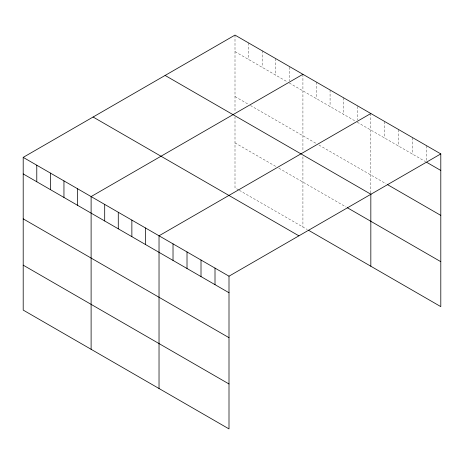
<?xml version="1.0" encoding="UTF-8"?>
<svg xmlns="http://www.w3.org/2000/svg" width="464" height="464" viewBox="0 0 464 464"><rect width="100%" height="100%" fill="white"/><g stroke="black" fill="none" stroke-linecap="round" stroke-linejoin="round"><path stroke-width="0.35" stroke-dasharray="2.32 1.74" d="M234.999 35.09L234.999 112.01M234.999 51.643L287.477 81.937M289.333 83.01L355.395 121.15M357.245 122.218L425.587 161.675M234.999 96.576L248.582 104.417M250.432 105.49L316.494 143.631M318.965 145.052L386.042 183.779M234.999 142.877L275.749 166.402M278.835 168.183L346.132 207.037M238.705 189.95L234.999 187.81L234.999 116.922M239.32 190.304L307.238 229.518M426.805 145.829L426.805 160.938M412.809 137.75L412.809 154.297M398.82 129.671L398.82 146.218M384.824 121.591L384.824 138.139M370.829 113.512L370.829 193.233M357.245 106.389L357.245 120.06M343.662 97.829L343.662 114.376M330.078 89.981L330.078 106.534M316.494 82.14L316.494 98.693M302.917 74.298L302.917 151.218M302.917 156.832L302.917 227.018M289.333 67.176L289.333 80.852M275.749 58.615L275.749 75.168M262.166 50.773L262.166 67.326M248.582 42.932L248.582 59.485"/><path stroke-width="0.7" d="M440.8 153.909L229.001 276.19L229.001 428.91L23.2 310.091L23.2 157.371L234.999 35.09L440.8 153.909L440.8 306.629L308.473 230.231M302.917 74.298L91.112 196.579L91.112 349.305M370.829 113.512L159.03 235.793L159.03 388.513M426.805 162.377L440.8 170.456M387.254 184.481L440.8 215.395M165.109 75.441L370.904 194.259M347.368 207.75L440.8 261.69M93.096 117.021L298.891 235.834M23.2 157.371L229.001 276.19M23.2 173.925L229.001 292.738M23.2 218.857L229.001 337.676M23.2 265.159L229.001 383.972M370.829 193.935L370.829 266.232M215.006 268.111L215.006 284.658M201.011 260.031L201.011 276.579M187.015 251.952L187.015 268.499M173.02 243.873L173.02 260.42M145.447 227.952L145.447 244.499M131.863 220.11L131.863 236.657M118.279 212.268L118.279 228.816M104.696 204.421L104.696 220.974M77.529 188.738L77.529 205.291M63.951 180.896L63.951 197.449M50.367 173.055L50.367 189.608M36.784 165.213L36.784 181.766"/></g></svg>
